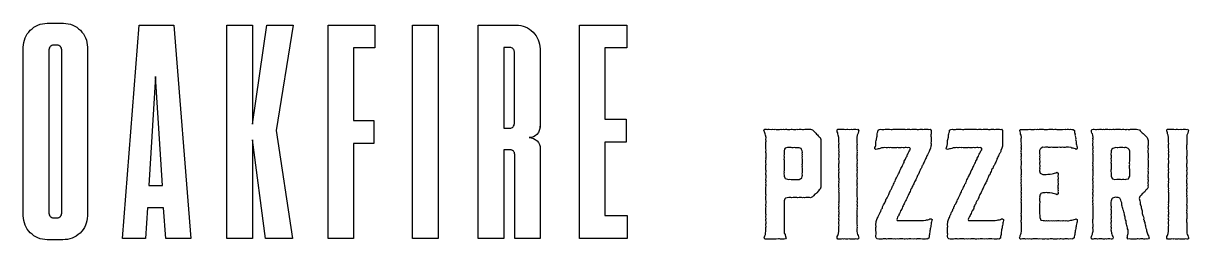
# Model space of a CAD drawing. Extents: x 2 to 209, y -23 to -4.
# Drawn here: x 1.5 to 100.5, y -22.7 to -4.3 of the extents above; entities that cross this region are included whole.
import ezdxf

# ---------------------------------------------------------------- set-up
doc = ezdxf.new("R2010")
doc.units = 0
doc.layers.add('INK_EXT_XXXXXX', color=7, linetype='CONTINUOUS')

msp = doc.modelspace()

# ---------------------------------------------------------------- linework, layer by layer
at = {"layer": 'INK_EXT_XXXXXX', "color": 7}
for points in [[(6.977, -20.669, -0.425135), (4.881, -22.689), (3.557, -22.69, -0.414214), (1.536, -20.669), (1.536, -6.315, -0.414214), (3.557, -4.294), (4.956, -4.294, -0.414214), (6.977, -6.315), (6.977, -20.669)], [(45.427, -13.051, -0.433903), (44.494, -14.01, -0.414214), (45.453, -14.969), (45.453, -22.586), (43.276, -22.586), (43.276, -15.435, 0.414214), (42.888, -15.046), (42.344, -15.046), (42.344, -22.586), (40.167, -22.586), (40.167, -4.449), (43.406, -4.449, -0.414214), (45.427, -6.47), (45.427, -13.138)], [(4.412, -20.824, 0.414214), (4.801, -20.436), (4.801, -6.548, 0.414214), (4.412, -6.159), (4.101, -6.159, 0.414214), (3.713, -6.548), (3.713, -20.436, 0.414214), (4.101, -20.824), (4.412, -20.824)], [(42.862, -13.207, 0.414214), (43.251, -12.818), (43.251, -6.729, 0.414214), (42.862, -6.341), (42.344, -6.341), (42.344, -13.207), (42.862, -13.207)]]:
    msp.add_lwpolyline(points, format="xyb", close=True, dxfattribs=at)
for points in [[(13.636, -22.586), (13.455, -19.97), (12.081, -19.97), (11.926, -22.586), (9.957, -22.586), (11.382, -4.449), (14.336, -4.449), (15.76, -22.586)], [(22.108, -22.586), (20.994, -14.191), (20.994, -22.586), (18.818, -22.586), (18.818, -4.449), (20.994, -4.449), (20.994, -12.87), (22.212, -4.449), (24.466, -4.449), (23.015, -13.414), (24.388, -22.586)], [(31.384, -4.449), (31.384, -6.393), (29.596, -6.393), (29.596, -12.559), (31.306, -12.559), (31.306, -14.503), (29.596, -14.503), (29.596, -22.586), (27.42, -22.586), (27.42, -4.449)], [(36.773, -22.586), (34.597, -22.586), (34.597, -4.449), (36.773, -4.449)], [(52.811, -4.449), (52.811, -6.393), (50.946, -6.393), (50.946, -12.456), (52.733, -12.456), (52.733, -14.399), (50.946, -14.399), (50.946, -20.643), (52.837, -20.643), (52.837, -22.586), (48.769, -22.586), (48.769, -4.449)], [(4.412, -6.159), (4.412, -6.159)], [(42.862, -6.341), (42.862, -6.341)], [(12.185, -18.078), (13.351, -18.078), (12.755, -8.828)], [(66.237, -22.259), (66.274, -22.455), (66.323, -22.529), (66.274, -22.627), (66.176, -22.652), (65.967, -22.652), (65.857, -22.639), (65.771, -22.627), (65.698, -22.627), (65.477, -22.652), (65.391, -22.652), (65.293, -22.639), (65.207, -22.652), (65.109, -22.639), (64.998, -22.652), (64.9, -22.652), (64.826, -22.639), (64.618, -22.639), (64.532, -22.652), (64.459, -22.529), (64.483, -22.455), (64.52, -22.357), (64.569, -22.234), (64.581, -22.161), (64.618, -21.94), (64.618, -21.854), (64.606, -21.744), (64.606, -21.657), (64.63, -21.56), (64.606, -21.449), (64.606, -21.363), (64.63, -21.278), (64.63, -21.179), (64.618, -21.056), (64.618, -20.971), (64.63, -20.873), (64.618, -20.787), (64.606, -20.688), (64.63, -20.566), (64.606, -20.48), (64.606, -20.394), (64.618, -20.296), (64.618, -20.173), (64.606, -20.087), (64.618, -19.977), (64.63, -19.879), (64.618, -19.805), (64.618, -19.707), (64.63, -19.584), (64.63, -19.4), (64.618, -19.314), (64.606, -19.204), (64.618, -19.093), (64.618, -19.02), (64.63, -18.897), (64.606, -18.811), (64.618, -18.701), (64.606, -18.615), (64.606, -18.419), (64.618, -18.332), (64.618, -18.222), (64.63, -18.124), (64.606, -18.026), (64.63, -17.928), (64.606, -17.842), (64.63, -17.719), (64.606, -17.621), (64.618, -17.548), (64.63, -17.425), (64.63, -17.241), (64.606, -17.155), (64.618, -17.032), (64.63, -16.934), (64.63, -16.836), (64.618, -16.738), (64.618, -16.358), (64.63, -16.271), (64.606, -16.161), (64.618, -16.075), (64.606, -15.952), (64.63, -15.855), (64.618, -15.769), (64.63, -15.683), (64.63, -15.364), (64.618, -15.266), (64.618, -15.192), (64.63, -15.081), (64.606, -14.971), (64.618, -14.885), (64.618, -14.677), (64.606, -14.591), (64.606, -14.394), (64.63, -14.308), (64.606, -14.186), (64.63, -14.014), (64.581, -13.793), (64.544, -13.695), (64.52, -13.597), (64.483, -13.523), (64.446, -13.413), (64.52, -13.302), (64.63, -13.29), (64.716, -13.314), (64.814, -13.29), (64.9, -13.29), (65.121, -13.314), (65.207, -13.29), (65.317, -13.314), (65.415, -13.302), (65.477, -13.314), (65.771, -13.314), (65.882, -13.302), (65.98, -13.314), (66.078, -13.302), (66.164, -13.314), (66.274, -13.29), (66.36, -13.29), (66.458, -13.314), (66.642, -13.314), (66.753, -13.29), (66.839, -13.302), (66.961, -13.314), (67.158, -13.314), (67.243, -13.29), (67.329, -13.314), (67.44, -13.29), (67.513, -13.302), (67.624, -13.302), (67.734, -13.314), (67.808, -13.314), (67.918, -13.302), (68.004, -13.302), (68.115, -13.29), (68.225, -13.302), (68.323, -13.302), (68.397, -13.29), (68.569, -13.364), (68.716, -13.499), (68.789, -13.585), (68.863, -13.646), (68.912, -13.707), (69.01, -13.781), (69.059, -13.855), (69.145, -13.94), (69.219, -14.002), (69.292, -14.161), (69.268, -14.272), (69.292, -14.382), (69.292, -14.456), (69.268, -14.566), (69.268, -14.848), (69.292, -14.946), (69.292, -15.069), (69.268, -15.155), (69.28, -15.241), (69.268, -15.339), (69.28, -15.462), (69.292, -15.548), (69.292, -15.646), (69.28, -15.744), (69.292, -15.867), (69.28, -15.965), (69.268, -16.051), (69.268, -16.247), (69.292, -16.345), (69.292, -16.456), (69.268, -16.554), (69.268, -16.627), (69.292, -16.848), (69.28, -16.959), (69.268, -17.032), (69.292, -17.155), (69.28, -17.241), (69.292, -17.339), (69.292, -17.437), (69.28, -17.523), (69.268, -17.633), (69.28, -17.744), (69.292, -17.842), (69.292, -18.014), (69.268, -18.112), (69.268, -18.21), (69.231, -18.406), (69.133, -18.456), (69.084, -18.529), (68.937, -18.701), (68.875, -18.762), (68.777, -18.811), (68.654, -18.958), (68.569, -19.057), (68.397, -19.118), (68.323, -19.106), (68.213, -19.093), (68.004, -19.093), (67.906, -19.118), (67.808, -19.106), (67.71, -19.118), (67.636, -19.106), (67.513, -19.106), (67.428, -19.093), (67.317, -19.118), (67.243, -19.106), (67.121, -19.093), (66.937, -19.093), (66.826, -19.118), (66.74, -19.106), (66.655, -19.106), (66.556, -19.093), (66.434, -19.118), (66.274, -19.167), (66.225, -19.228), (66.152, -19.388), (66.176, -19.474), (66.164, -19.596), (66.176, -19.695), (66.152, -19.781), (66.176, -19.866), (66.164, -19.989), (66.164, -20.173), (66.176, -20.272), (66.164, -20.37), (66.164, -20.467), (66.176, -20.578), (66.152, -20.652), (66.152, -20.762), (66.176, -20.86), (66.164, -20.971), (66.152, -21.056), (66.176, -21.167), (66.152, -21.241), (66.152, -21.339), (66.164, -21.461), (66.152, -21.535), (66.176, -21.633), (66.152, -21.756), (66.152, -21.94), (66.176, -22.136)], [(72.396, -22.246), (72.445, -22.345), (72.47, -22.455), (72.519, -22.553), (72.433, -22.652), (72.347, -22.652), (72.237, -22.627), (72.163, -22.652), (72.053, -22.652), (71.955, -22.639), (71.869, -22.652), (71.77, -22.639), (71.684, -22.627), (71.587, -22.639), (71.365, -22.639), (71.268, -22.627), (71.194, -22.652), (71.083, -22.627), (71.01, -22.639), (70.887, -22.639), (70.789, -22.652), (70.715, -22.639), (70.654, -22.553), (70.666, -22.431), (70.715, -22.333), (70.752, -22.246), (70.789, -22.161), (70.813, -21.965), (70.813, -21.867), (70.801, -21.768), (70.801, -21.572), (70.826, -21.461), (70.813, -21.351), (70.801, -21.265), (70.801, -21.179), (70.826, -21.056), (70.801, -20.958), (70.801, -20.86), (70.826, -20.775), (70.813, -20.688), (70.813, -20.578), (70.826, -20.48), (70.826, -20.382), (70.813, -20.284), (70.826, -20.173), (70.801, -20.075), (70.801, -19.989), (70.813, -19.903), (70.826, -19.805), (70.813, -19.707), (70.826, -19.596), (70.813, -19.511), (70.826, -19.4), (70.826, -18.701), (70.813, -18.627), (70.826, -18.504), (70.813, -18.406), (70.826, -18.332), (70.813, -18.222), (70.801, -18.137), (70.813, -18.038), (70.801, -17.928), (70.826, -17.818), (70.813, -17.731), (70.826, -17.621), (70.826, -17.523), (70.801, -17.425), (70.801, -17.241), (70.813, -17.155), (70.813, -17.032), (70.826, -16.947), (70.813, -16.836), (70.813, -16.738), (70.826, -16.652), (70.813, -16.566), (70.813, -16.345), (70.801, -16.247), (70.826, -16.149), (70.826, -15.977), (70.813, -15.867), (70.801, -15.781), (70.826, -15.67), (70.826, -15.474), (70.801, -15.388), (70.826, -15.266), (70.826, -15.168), (70.813, -15.094), (70.826, -14.984), (70.813, -14.885), (70.801, -14.799), (70.801, -14.591), (70.826, -14.505), (70.813, -14.394), (70.813, -13.99), (70.764, -13.817), (70.728, -13.695), (70.715, -13.609), (70.679, -13.523), (70.654, -13.426), (70.691, -13.302), (70.899, -13.302), (71.01, -13.29), (71.108, -13.302), (71.182, -13.29), (71.268, -13.29), (71.39, -13.314), (71.476, -13.29), (71.574, -13.302), (71.684, -13.314), (71.856, -13.29), (71.942, -13.314), (72.053, -13.29), (72.139, -13.302), (72.249, -13.29), (72.359, -13.314), (72.433, -13.29), (72.507, -13.426), (72.47, -13.499), (72.458, -13.622), (72.359, -13.817), (72.347, -14.014), (72.347, -14.48), (72.359, -14.591), (72.335, -14.677), (72.335, -14.996), (72.359, -15.094), (72.347, -15.192), (72.359, -15.278), (72.347, -15.388), (72.359, -15.474), (72.347, -15.572), (72.335, -15.658), (72.335, -15.757), (72.359, -15.952), (72.347, -16.063), (72.359, -16.173), (72.335, -16.26), (72.335, -16.468), (72.359, -16.541), (72.347, -16.664), (72.359, -16.762), (72.335, -16.848), (72.359, -16.947), (72.347, -17.057), (72.347, -17.142), (72.335, -17.241), (72.335, -17.339), (72.359, -17.45), (72.335, -17.621), (72.335, -17.842), (72.359, -17.94), (72.347, -18.014), (72.335, -18.112), (72.359, -18.21), (72.347, -18.332), (72.335, -18.431), (72.335, -18.529), (72.347, -18.627), (72.335, -18.725), (72.335, -18.823), (72.347, -18.922), (72.335, -19.02), (72.359, -19.118), (72.359, -19.29), (72.347, -19.4), (72.359, -19.486), (72.359, -19.596), (72.335, -19.683), (72.359, -19.793), (72.359, -19.891), (72.347, -19.977), (72.359, -20.075), (72.335, -20.186), (72.347, -20.272), (72.335, -20.37), (72.347, -20.467), (72.347, -20.59), (72.359, -20.676), (72.347, -20.775), (72.347, -20.885), (72.335, -20.958), (72.335, -21.179), (72.347, -21.253), (72.347, -21.376), (72.359, -21.474), (72.347, -21.572), (72.359, -21.645), (72.347, -21.768), (72.347, -21.952), (72.359, -22.124)], [(78.715, -21.069), (78.69, -21.167), (78.665, -21.265), (78.665, -21.363), (78.629, -21.474), (78.616, -21.56), (78.604, -21.67), (78.579, -21.768), (78.567, -21.842), (78.543, -21.94), (78.531, -22.038), (78.518, -22.161), (78.518, -22.246), (78.494, -22.345), (78.482, -22.431), (78.457, -22.553), (78.322, -22.639), (78.236, -22.627), (78.15, -22.639), (77.929, -22.639), (77.733, -22.615), (77.647, -22.615), (77.537, -22.627), (77.438, -22.615), (77.365, -22.639), (77.267, -22.615), (77.144, -22.639), (76.936, -22.615), (76.752, -22.615), (76.653, -22.639), (76.567, -22.615), (76.457, -22.639), (76.347, -22.639), (76.248, -22.627), (76.064, -22.627), (75.954, -22.615), (75.868, -22.639), (75.782, -22.615), (75.66, -22.639), (75.561, -22.627), (75.451, -22.639), (75.353, -22.627), (74.985, -22.627), (74.862, -22.639), (74.789, -22.627), (74.58, -22.627), (74.482, -22.639), (74.2, -22.639), (74.077, -22.627), (73.991, -22.517), (73.966, -22.418), (73.966, -22.333), (73.991, -22.222), (73.979, -22.124), (73.979, -22.026), (73.966, -21.952), (73.966, -21.657), (73.991, -21.56), (73.966, -21.437), (73.966, -21.363), (73.991, -21.241), (73.991, -21.142), (74.04, -20.971), (74.077, -20.897), (74.126, -20.811), (74.163, -20.713), (74.2, -20.603), (74.249, -20.541), (74.285, -20.431), (74.31, -20.345), (74.371, -20.284), (74.408, -20.161), (74.432, -20.099), (74.506, -20.001), (74.519, -19.903), (74.555, -19.842), (74.604, -19.731), (74.666, -19.646), (74.703, -19.56), (74.752, -19.474), (74.801, -19.388), (74.813, -19.277), (74.862, -19.216), (74.911, -19.118), (74.96, -19.02), (75.046, -18.836), (75.083, -18.75), (75.12, -18.664), (75.169, -18.603), (75.193, -18.492), (75.255, -18.419), (75.304, -18.32), (75.328, -18.235), (75.377, -18.149), (75.414, -18.075), (75.451, -17.977), (75.512, -17.879), (75.549, -17.781), (75.586, -17.707), (75.61, -17.609), (75.66, -17.523), (75.709, -17.425), (75.733, -17.364), (75.807, -17.265), (75.819, -17.192), (75.88, -17.081), (75.929, -17.008), (75.954, -16.922), (75.991, -16.836), (76.052, -16.726), (76.089, -16.639), (76.126, -16.541), (76.187, -16.48), (76.212, -16.37), (76.298, -16.223), (76.347, -16.124), (76.371, -16.014), (76.42, -15.928), (76.481, -15.855), (76.494, -15.757), (76.543, -15.67), (76.604, -15.585), (76.616, -15.486), (76.666, -15.425), (76.702, -15.327), (76.764, -15.229), (76.8, -15.143), (76.849, -15.069), (76.899, -14.984), (76.837, -14.885), (76.739, -14.861), (76.629, -14.885), (76.531, -14.861), (76.445, -14.861), (76.347, -14.885), (76.261, -14.885), (76.15, -14.861), (76.077, -14.873), (75.979, -14.885), (75.868, -14.885), (75.782, -14.861), (75.696, -14.873), (75.574, -14.873), (75.5, -14.885), (75.291, -14.885), (75.181, -14.861), (75.12, -14.885), (75.009, -14.861), (74.911, -14.885), (74.825, -14.885), (74.703, -14.861), (74.617, -14.885), (74.445, -14.885), (74.322, -14.934), (74.236, -14.959), (74.138, -14.971), (74.052, -14.984), (73.954, -15.032), (73.868, -14.959), (73.88, -14.861), (73.917, -14.775), (73.942, -14.677), (73.954, -14.554), (73.966, -14.48), (73.966, -14.358), (73.979, -14.259), (74.003, -14.186), (74.04, -13.977), (74.065, -13.892), (74.065, -13.781), (74.077, -13.683), (74.101, -13.585), (74.126, -13.511), (74.15, -13.389), (74.249, -13.314), (74.359, -13.29), (74.457, -13.314), (74.641, -13.314), (74.739, -13.29), (74.85, -13.302), (74.948, -13.29), (75.046, -13.29), (75.12, -13.302), (75.242, -13.314), (75.341, -13.314), (75.427, -13.302), (75.525, -13.29), (75.635, -13.302), (75.831, -13.302), (75.905, -13.29), (76.322, -13.29), (76.408, -13.302), (76.494, -13.314), (76.604, -13.29), (76.8, -13.29), (76.874, -13.314), (76.997, -13.29), (77.083, -13.29), (77.193, -13.302), (77.291, -13.29), (77.365, -13.29), (77.463, -13.314), (77.586, -13.314), (77.684, -13.302), (77.88, -13.302), (77.954, -13.314), (78.064, -13.29), (78.359, -13.29), (78.445, -13.314), (78.567, -13.29), (78.641, -13.401), (78.653, -13.487), (78.641, -13.597), (78.641, -13.683), (78.629, -13.781), (78.629, -13.892), (78.653, -13.977), (78.653, -14.075), (78.641, -14.186), (78.653, -14.284), (78.653, -14.345), (78.629, -14.443), (78.653, -14.554), (78.641, -14.665), (78.629, -14.738), (78.592, -14.922), (78.506, -15.094), (78.494, -15.192), (78.432, -15.302), (78.395, -15.376), (78.334, -15.462), (78.297, -15.548), (78.248, -15.634), (78.224, -15.732), (78.163, -15.805), (78.15, -15.903), (78.089, -16.014), (78.064, -16.088), (78.015, -16.186), (77.978, -16.26), (77.929, -16.37), (77.868, -16.431), (77.856, -16.517), (77.807, -16.627), (77.745, -16.701), (77.709, -16.787), (77.672, -16.885), (77.623, -16.983), (77.561, -17.167), (77.488, -17.228), (77.463, -17.327), (77.426, -17.413), (77.365, -17.523), (77.34, -17.597), (77.304, -17.695), (77.242, -17.781), (77.218, -17.854), (77.168, -17.94), (77.119, -18.026), (77.083, -18.124), (77.021, -18.21), (77.009, -18.296), (76.936, -18.406), (76.911, -18.492), (76.862, -18.578), (76.813, -18.676), (76.776, -18.762), (76.727, -18.836), (76.69, -18.946), (76.641, -19.032), (76.616, -19.093), (76.58, -19.18), (76.531, -19.302), (76.469, -19.388), (76.383, -19.56), (76.371, -19.633), (76.298, -19.731), (76.273, -19.817), (76.212, -19.903), (76.199, -20.001), (76.162, -20.087), (76.052, -20.247), (76.015, -20.357), (75.966, -20.455), (75.917, -20.541), (75.905, -20.627), (75.831, -20.725), (75.795, -20.787), (75.758, -20.897), (75.733, -20.971), (75.758, -21.044), (75.868, -21.056), (75.979, -21.044), (76.064, -21.056), (76.162, -21.056), (76.273, -21.044), (76.359, -21.069), (76.457, -21.056), (76.531, -21.069), (76.641, -21.056), (76.727, -21.044), (76.849, -21.069), (76.923, -21.044), (77.034, -21.056), (77.132, -21.056), (77.23, -21.044), (77.328, -21.069), (77.402, -21.056), (77.525, -21.069), (77.61, -21.044), (77.709, -21.069), (77.905, -21.069), (78.003, -21.044), (78.187, -21.02), (78.261, -21.007), (78.383, -20.995), (78.457, -20.971), (78.543, -20.922), (78.641, -20.909), (78.727, -20.958)], [(84.787, -21.069), (84.763, -21.167), (84.738, -21.265), (84.738, -21.363), (84.702, -21.474), (84.689, -21.56), (84.677, -21.67), (84.652, -21.768), (84.64, -21.842), (84.616, -21.94), (84.603, -22.038), (84.591, -22.161), (84.591, -22.246), (84.567, -22.345), (84.554, -22.431), (84.53, -22.553), (84.395, -22.639), (84.309, -22.627), (84.223, -22.639), (84.002, -22.639), (83.806, -22.615), (83.72, -22.615), (83.61, -22.627), (83.511, -22.615), (83.438, -22.639), (83.34, -22.615), (83.217, -22.639), (83.008, -22.615), (82.824, -22.615), (82.726, -22.639), (82.64, -22.615), (82.53, -22.639), (82.419, -22.639), (82.321, -22.627), (82.137, -22.627), (82.027, -22.615), (81.941, -22.639), (81.855, -22.615), (81.733, -22.639), (81.634, -22.627), (81.524, -22.639), (81.426, -22.627), (81.058, -22.627), (80.935, -22.639), (80.861, -22.627), (80.653, -22.627), (80.555, -22.639), (80.272, -22.639), (80.15, -22.627), (80.064, -22.517), (80.039, -22.418), (80.039, -22.333), (80.064, -22.222), (80.051, -22.124), (80.051, -22.026), (80.039, -21.952), (80.039, -21.657), (80.064, -21.56), (80.039, -21.437), (80.039, -21.363), (80.064, -21.241), (80.064, -21.142), (80.113, -20.971), (80.15, -20.897), (80.199, -20.811), (80.236, -20.713), (80.272, -20.603), (80.322, -20.541), (80.358, -20.431), (80.383, -20.345), (80.444, -20.284), (80.481, -20.161), (80.505, -20.099), (80.579, -20.001), (80.591, -19.903), (80.628, -19.842), (80.677, -19.731), (80.738, -19.646), (80.775, -19.56), (80.824, -19.474), (80.874, -19.388), (80.886, -19.277), (80.935, -19.216), (80.984, -19.118), (81.033, -19.02), (81.119, -18.836), (81.156, -18.75), (81.193, -18.664), (81.242, -18.603), (81.266, -18.492), (81.327, -18.419), (81.377, -18.32), (81.401, -18.235), (81.45, -18.149), (81.487, -18.075), (81.524, -17.977), (81.585, -17.879), (81.622, -17.781), (81.659, -17.707), (81.683, -17.609), (81.733, -17.523), (81.781, -17.425), (81.806, -17.364), (81.88, -17.265), (81.892, -17.192), (81.953, -17.081), (82.002, -17.008), (82.027, -16.922), (82.064, -16.836), (82.125, -16.726), (82.162, -16.639), (82.199, -16.541), (82.26, -16.48), (82.285, -16.37), (82.371, -16.223), (82.419, -16.124), (82.444, -16.014), (82.493, -15.928), (82.554, -15.855), (82.567, -15.757), (82.616, -15.67), (82.677, -15.585), (82.689, -15.486), (82.738, -15.425), (82.775, -15.327), (82.837, -15.229), (82.873, -15.143), (82.923, -15.069), (82.972, -14.984), (82.91, -14.885), (82.812, -14.861), (82.702, -14.885), (82.604, -14.861), (82.518, -14.861), (82.419, -14.885), (82.334, -14.885), (82.223, -14.861), (82.149, -14.873), (82.052, -14.885), (81.941, -14.885), (81.855, -14.861), (81.769, -14.873), (81.647, -14.873), (81.573, -14.885), (81.364, -14.885), (81.254, -14.861), (81.193, -14.885), (81.082, -14.861), (80.984, -14.885), (80.898, -14.885), (80.775, -14.861), (80.689, -14.885), (80.518, -14.885), (80.395, -14.934), (80.309, -14.959), (80.211, -14.971), (80.125, -14.984), (80.027, -15.032), (79.941, -14.959), (79.953, -14.861), (79.99, -14.775), (80.015, -14.677), (80.027, -14.554), (80.039, -14.48), (80.039, -14.358), (80.051, -14.259), (80.076, -14.186), (80.113, -13.977), (80.137, -13.892), (80.137, -13.781), (80.15, -13.683), (80.174, -13.585), (80.199, -13.511), (80.223, -13.389), (80.322, -13.314), (80.432, -13.29), (80.53, -13.314), (80.714, -13.314), (80.812, -13.29), (80.923, -13.302), (81.021, -13.29), (81.119, -13.29), (81.193, -13.302), (81.315, -13.314), (81.414, -13.314), (81.499, -13.302), (81.597, -13.29), (81.708, -13.302), (81.904, -13.302), (81.978, -13.29), (82.395, -13.29), (82.481, -13.302), (82.567, -13.314), (82.677, -13.29), (82.873, -13.29), (82.947, -13.314), (83.07, -13.29), (83.156, -13.29), (83.266, -13.302), (83.364, -13.29), (83.438, -13.29), (83.536, -13.314), (83.659, -13.314), (83.757, -13.302), (83.953, -13.302), (84.026, -13.314), (84.137, -13.29), (84.432, -13.29), (84.517, -13.314), (84.64, -13.29), (84.714, -13.401), (84.726, -13.487), (84.714, -13.597), (84.714, -13.683), (84.702, -13.781), (84.702, -13.892), (84.726, -13.977), (84.726, -14.075), (84.714, -14.186), (84.726, -14.284), (84.726, -14.345), (84.702, -14.443), (84.726, -14.554), (84.714, -14.665), (84.702, -14.738), (84.665, -14.922), (84.579, -15.094), (84.567, -15.192), (84.505, -15.302), (84.468, -15.376), (84.407, -15.462), (84.37, -15.548), (84.321, -15.634), (84.297, -15.732), (84.235, -15.805), (84.223, -15.903), (84.162, -16.014), (84.137, -16.088), (84.088, -16.186), (84.051, -16.26), (84.002, -16.37), (83.941, -16.431), (83.929, -16.517), (83.879, -16.627), (83.818, -16.701), (83.781, -16.787), (83.744, -16.885), (83.695, -16.983), (83.634, -17.167), (83.56, -17.228), (83.536, -17.327), (83.499, -17.413), (83.438, -17.523), (83.413, -17.597), (83.376, -17.695), (83.315, -17.781), (83.291, -17.854), (83.241, -17.94), (83.192, -18.026), (83.156, -18.124), (83.094, -18.21), (83.082, -18.296), (83.008, -18.406), (82.984, -18.492), (82.935, -18.578), (82.886, -18.676), (82.849, -18.762), (82.8, -18.836), (82.763, -18.946), (82.714, -19.032), (82.689, -19.093), (82.653, -19.18), (82.604, -19.302), (82.542, -19.388), (82.456, -19.56), (82.444, -19.633), (82.371, -19.731), (82.346, -19.817), (82.285, -19.903), (82.272, -20.001), (82.235, -20.087), (82.125, -20.247), (82.088, -20.357), (82.039, -20.455), (81.99, -20.541), (81.978, -20.627), (81.904, -20.725), (81.867, -20.787), (81.83, -20.897), (81.806, -20.971), (81.83, -21.044), (81.941, -21.056), (82.052, -21.044), (82.137, -21.056), (82.235, -21.056), (82.346, -21.044), (82.432, -21.069), (82.53, -21.056), (82.604, -21.069), (82.714, -21.056), (82.8, -21.044), (82.923, -21.069), (82.996, -21.044), (83.106, -21.056), (83.205, -21.056), (83.303, -21.044), (83.401, -21.069), (83.475, -21.056), (83.597, -21.069), (83.683, -21.044), (83.781, -21.069), (83.978, -21.069), (84.076, -21.044), (84.26, -21.02), (84.333, -21.007), (84.456, -20.995), (84.53, -20.971), (84.616, -20.922), (84.714, -20.909), (84.8, -20.958)], [(90.615, -22.639), (90.504, -22.627), (90.308, -22.652), (90.222, -22.627), (90.001, -22.627), (89.928, -22.652), (89.805, -22.639), (89.707, -22.627), (89.609, -22.627), (89.523, -22.652), (89.425, -22.627), (89.326, -22.639), (89.032, -22.639), (88.959, -22.627), (88.762, -22.627), (88.652, -22.652), (88.566, -22.639), (88.468, -22.639), (88.357, -22.627), (88.284, -22.639), (88.173, -22.652), (88.087, -22.652), (87.866, -22.627), (87.781, -22.639), (87.683, -22.627), (87.302, -22.627), (87.204, -22.652), (87.106, -22.652), (87.008, -22.627), (86.922, -22.639), (86.824, -22.627), (86.701, -22.639), (86.615, -22.627), (86.419, -22.627), (86.308, -22.639), (86.21, -22.639), (86.149, -22.541), (86.21, -22.418), (86.223, -22.333), (86.259, -22.222), (86.296, -22.124), (86.321, -21.952), (86.333, -21.854), (86.321, -21.744), (86.333, -21.657), (86.333, -21.461), (86.321, -21.363), (86.333, -21.265), (86.308, -21.167), (86.308, -21.056), (86.321, -20.971), (86.333, -20.86), (86.321, -20.75), (86.308, -20.663), (86.321, -20.566), (86.308, -20.467), (86.333, -20.382), (86.321, -20.284), (86.321, -20.173), (86.333, -20.087), (86.333, -19.989), (86.321, -19.879), (86.333, -19.781), (86.321, -19.683), (86.333, -19.596), (86.308, -19.486), (86.321, -19.376), (86.333, -19.302), (86.308, -19.204), (86.333, -19.093), (86.321, -18.995), (86.308, -18.885), (86.333, -18.811), (86.321, -18.701), (86.308, -18.615), (86.333, -18.504), (86.321, -18.406), (86.321, -18.21), (86.308, -18.1), (86.333, -18.026), (86.308, -17.903), (86.308, -17.818), (86.321, -17.707), (86.308, -17.609), (86.333, -17.511), (86.308, -17.437), (86.333, -17.327), (86.308, -17.216), (86.333, -17.118), (86.333, -16.922), (86.321, -16.836), (86.321, -16.738), (86.308, -16.652), (86.308, -16.443), (86.333, -16.333), (86.333, -16.26), (86.321, -16.149), (86.333, -16.038), (86.308, -15.867), (86.321, -15.757), (86.308, -15.658), (86.321, -15.548), (86.321, -15.45), (86.308, -15.376), (86.321, -15.278), (86.308, -15.179), (86.333, -14.959), (86.308, -14.885), (86.333, -14.787), (86.321, -14.665), (86.308, -14.591), (86.333, -14.48), (86.308, -14.37), (86.308, -14.1), (86.333, -13.99), (86.308, -13.817), (86.247, -13.707), (86.235, -13.597), (86.21, -13.499), (86.173, -13.413), (86.21, -13.327), (86.321, -13.314), (86.505, -13.314), (86.615, -13.327), (86.713, -13.327), (86.824, -13.314), (86.897, -13.327), (87.02, -13.302), (87.106, -13.327), (87.216, -13.314), (87.29, -13.314), (87.4, -13.327), (87.474, -13.302), (87.572, -13.327), (87.695, -13.302), (87.768, -13.314), (87.866, -13.302), (88.161, -13.302), (88.259, -13.314), (88.382, -13.327), (88.443, -13.327), (88.541, -13.314), (88.652, -13.302), (88.946, -13.302), (89.044, -13.327), (89.155, -13.302), (89.241, -13.302), (89.326, -13.327), (89.449, -13.327), (89.535, -13.314), (89.621, -13.327), (89.805, -13.327), (90.026, -13.302), (90.099, -13.327), (90.198, -13.302), (90.308, -13.302), (90.418, -13.314), (90.492, -13.302), (90.602, -13.314), (90.701, -13.314), (90.823, -13.413), (90.823, -13.487), (90.823, -13.585), (90.872, -13.707), (90.86, -13.793), (90.872, -13.867), (90.909, -13.965), (90.934, -14.088), (90.922, -14.174), (90.946, -14.259), (90.971, -14.358), (90.971, -14.443), (90.983, -14.554), (90.995, -14.628), (91.032, -14.738), (91.044, -14.824), (91.044, -14.922), (90.971, -15.008), (90.909, -14.959), (90.799, -14.946), (90.701, -14.922), (90.602, -14.91), (90.541, -14.861), (90.32, -14.836), (90.124, -14.836), (90.038, -14.861), (89.928, -14.861), (89.83, -14.836), (89.731, -14.861), (89.645, -14.861), (89.547, -14.836), (89.425, -14.848), (89.13, -14.848), (89.032, -14.861), (88.946, -14.861), (88.836, -14.836), (88.75, -14.861), (88.627, -14.848), (88.554, -14.836), (88.357, -14.836), (88.259, -14.848), (88.149, -14.836), (87.989, -14.897), (87.916, -14.984), (87.854, -15.106), (87.854, -15.327), (87.866, -15.401), (87.879, -15.511), (87.854, -15.622), (87.879, -15.683), (87.866, -15.781), (87.866, -15.891), (87.879, -16.002), (87.879, -16.088), (87.854, -16.186), (87.854, -16.271), (87.879, -16.382), (87.879, -16.468), (87.866, -16.578), (87.879, -16.676), (87.854, -16.774), (87.854, -16.848), (87.916, -17.032), (88.136, -17.142), (88.259, -17.155), (88.431, -17.155), (88.554, -17.13), (88.75, -17.13), (88.922, -17.093), (89.044, -17.057), (89.13, -17.032), (89.241, -17.008), (89.339, -16.959), (89.437, -17.045), (89.449, -17.118), (89.425, -17.315), (89.437, -17.437), (89.449, -17.511), (89.425, -17.609), (89.437, -17.731), (89.425, -17.805), (89.449, -17.916), (89.449, -18.026), (89.425, -18.124), (89.425, -18.222), (89.437, -18.309), (89.425, -18.394), (89.449, -18.504), (89.425, -18.591), (89.437, -18.689), (89.437, -18.799), (89.314, -18.873), (89.229, -18.823), (89.143, -18.799), (89.02, -18.775), (88.922, -18.738), (88.738, -18.701), (88.652, -18.713), (88.529, -18.701), (88.455, -18.689), (88.333, -18.713), (88.247, -18.701), (88.136, -18.701), (87.977, -18.762), (87.94, -18.811), (87.854, -18.971), (87.879, -19.045), (87.866, -19.167), (87.866, -19.265), (87.854, -19.351), (87.879, -19.437), (87.879, -19.535), (87.854, -19.646), (87.854, -19.744), (87.866, -19.817), (87.866, -20.001), (87.854, -20.112), (87.854, -20.406), (87.866, -20.48), (87.879, -20.59), (87.879, -20.799), (87.928, -20.946), (87.977, -21.02), (88.161, -21.069), (88.259, -21.056), (88.333, -21.081), (88.455, -21.056), (88.529, -21.081), (88.627, -21.069), (88.738, -21.081), (88.86, -21.056), (88.959, -21.081), (89.057, -21.069), (89.143, -21.081), (89.253, -21.056), (89.339, -21.081), (89.425, -21.069), (89.535, -21.056), (89.658, -21.081), (89.744, -21.069), (89.842, -21.081), (89.928, -21.056), (90.05, -21.081), (90.124, -21.056), (90.222, -21.081), (90.32, -21.081), (90.517, -21.032), (90.615, -21.02), (90.701, -20.995), (90.787, -20.958), (90.909, -20.934), (90.971, -20.909), (91.044, -20.958), (91.044, -21.081), (91.044, -21.179), (91.02, -21.253), (91.008, -21.376), (90.971, -21.474), (90.983, -21.56), (90.934, -21.645), (90.946, -21.744), (90.922, -21.854), (90.885, -21.94), (90.885, -22.063), (90.86, -22.148), (90.86, -22.234), (90.823, -22.333), (90.811, -22.455), (90.799, -22.529), (90.689, -22.615)], [(93.939, -22.639), (93.841, -22.615), (93.755, -22.615), (93.669, -22.627), (93.559, -22.639), (93.461, -22.627), (93.375, -22.639), (93.277, -22.639), (93.191, -22.615), (93.093, -22.627), (92.884, -22.627), (92.786, -22.639), (92.7, -22.627), (92.492, -22.627), (92.406, -22.639), (92.32, -22.639), (92.234, -22.529), (92.271, -22.418), (92.295, -22.333), (92.344, -22.222), (92.369, -22.148), (92.418, -21.952), (92.418, -21.854), (92.393, -21.657), (92.418, -21.572), (92.406, -21.449), (92.418, -21.363), (92.393, -21.265), (92.393, -20.983), (92.418, -20.885), (92.418, -20.787), (92.406, -20.663), (92.406, -20.48), (92.418, -20.382), (92.418, -20.284), (92.406, -20.186), (92.406, -19.805), (92.393, -19.707), (92.406, -19.609), (92.393, -19.486), (92.393, -19.388), (92.406, -19.314), (92.393, -19.216), (92.393, -19.093), (92.406, -18.995), (92.406, -18.91), (92.393, -18.823), (92.393, -18.713), (92.418, -18.627), (92.406, -18.517), (92.393, -18.419), (92.418, -18.309), (92.406, -18.235), (92.418, -18.137), (92.406, -18.014), (92.393, -17.916), (92.418, -17.842), (92.418, -17.719), (92.393, -17.646), (92.393, -17.535), (92.406, -17.45), (92.393, -17.352), (92.406, -17.228), (92.418, -17.155), (92.406, -17.045), (92.406, -16.836), (92.393, -16.762), (92.406, -16.652), (92.418, -16.566), (92.418, -16.456), (92.393, -16.37), (92.406, -16.26), (92.393, -16.173), (92.418, -16.051), (92.418, -15.952), (92.406, -15.855), (92.418, -15.781), (92.406, -15.683), (92.418, -15.585), (92.418, -15.462), (92.393, -15.388), (92.406, -15.266), (92.418, -15.192), (92.418, -15.094), (92.393, -14.996), (92.406, -14.897), (92.406, -14.775), (92.393, -14.701), (92.393, -14.505), (92.418, -14.394), (92.393, -14.296), (92.406, -14.186), (92.393, -14.088), (92.406, -14.002), (92.381, -13.793), (92.357, -13.695), (92.308, -13.622), (92.271, -13.523), (92.258, -13.413), (92.308, -13.314), (92.406, -13.302), (92.492, -13.302), (92.614, -13.314), (92.688, -13.314), (92.799, -13.302), (92.884, -13.314), (92.982, -13.302), (93.093, -13.302), (93.179, -13.314), (93.289, -13.302), (93.363, -13.314), (93.461, -13.302), (93.657, -13.302), (93.78, -13.314), (93.853, -13.29), (93.964, -13.314), (94.074, -13.29), (94.172, -13.302), (94.246, -13.314), (94.344, -13.29), (94.43, -13.302), (94.541, -13.29), (94.639, -13.302), (94.725, -13.29), (94.847, -13.314), (94.945, -13.302), (95.019, -13.302), (95.142, -13.314), (95.24, -13.314), (95.301, -13.302), (95.399, -13.314), (95.522, -13.314), (95.596, -13.302), (95.694, -13.29), (95.902, -13.29), (95.988, -13.302), (96.087, -13.29), (96.197, -13.314), (96.344, -13.364), (96.418, -13.449), (96.491, -13.511), (96.565, -13.597), (96.663, -13.658), (96.725, -13.707), (96.786, -13.781), (96.872, -13.855), (96.921, -13.916), (96.994, -14.014), (97.068, -14.174), (97.08, -14.259), (97.08, -14.456), (97.093, -14.578), (97.093, -14.652), (97.068, -14.75), (97.068, -14.848), (97.093, -14.946), (97.068, -15.168), (97.068, -15.266), (97.08, -15.339), (97.08, -15.45), (97.093, -15.535), (97.08, -15.658), (97.08, -15.744), (97.068, -15.83), (97.093, -15.952), (97.08, -16.026), (97.08, -16.235), (97.093, -16.345), (97.08, -16.443), (97.08, -16.529), (97.068, -16.627), (97.093, -16.738), (97.068, -16.848), (97.08, -16.934), (97.093, -17.045), (97.068, -17.216), (97.068, -17.339), (97.093, -17.425), (97.068, -17.535), (97.093, -17.621), (97.093, -17.731), (97.068, -17.805), (97.068, -17.903), (97.093, -18.026), (97.068, -18.124), (97.093, -18.21), (97.007, -18.394), (96.921, -18.443), (96.859, -18.517), (96.798, -18.615), (96.712, -18.689), (96.651, -18.725), (96.565, -18.799), (96.491, -18.897), (96.43, -18.971), (96.369, -19.02), (96.32, -19.18), (96.369, -19.376), (96.393, -19.498), (96.418, -19.584), (96.418, -19.695), (96.455, -19.781), (96.479, -19.866), (96.491, -19.977), (96.528, -20.062), (96.553, -20.149), (96.565, -20.247), (96.589, -20.345), (96.589, -20.467), (96.639, -20.64), (96.688, -20.738), (96.712, -20.848), (96.7, -20.958), (96.737, -21.032), (96.749, -21.142), (96.798, -21.216), (96.81, -21.326), (96.835, -21.412), (96.859, -21.523), (96.859, -21.608), (96.884, -21.707), (96.933, -21.817), (96.958, -21.927), (96.994, -22.112), (97.043, -22.185), (97.068, -22.283), (97.105, -22.357), (97.129, -22.468), (97.178, -22.529), (97.105, -22.627), (97.007, -22.639), (96.933, -22.627), (96.835, -22.639), (96.725, -22.639), (96.626, -22.627), (96.442, -22.627), (96.356, -22.652), (96.234, -22.627), (96.16, -22.627), (96.062, -22.652), (95.939, -22.639), (95.657, -22.639), (95.571, -22.652), (95.485, -22.627), (95.387, -22.652), (95.289, -22.529), (95.326, -22.443), (95.338, -22.345), (95.363, -22.234), (95.387, -22.161), (95.387, -21.965), (95.387, -21.854), (95.338, -21.768), (95.326, -21.682), (95.314, -21.572), (95.264, -21.486), (95.24, -21.376), (95.228, -21.278), (95.215, -21.179), (95.203, -21.081), (95.154, -20.995), (95.142, -20.885), (95.13, -20.787), (95.093, -20.688), (95.068, -20.603), (95.068, -20.517), (95.044, -20.406), (95.019, -20.308), (94.982, -20.21), (94.958, -20.137), (94.921, -20.026), (94.909, -19.94), (94.884, -19.83), (94.86, -19.744), (94.86, -19.621), (94.835, -19.548), (94.798, -19.449), (94.774, -19.327), (94.688, -19.167), (94.541, -19.106), (94.418, -19.106), (94.344, -19.082), (94.222, -19.106), (94.05, -19.155), (93.988, -19.228), (93.952, -19.376), (93.927, -19.486), (93.927, -19.768), (93.952, -19.866), (93.952, -19.989), (93.927, -20.087), (93.939, -20.186), (93.952, -20.259), (93.939, -20.357), (93.939, -20.48), (93.927, -20.566), (93.952, -20.676), (93.952, -20.775), (93.939, -20.848), (93.927, -20.946), (93.952, -21.069), (93.952, -21.167), (93.927, -21.253), (93.927, -21.339), (93.952, -21.449), (93.927, -21.56), (93.939, -21.657), (93.939, -21.731), (93.927, -21.842), (93.952, -21.927), (93.976, -22.148), (94.013, -22.222), (94.038, -22.345), (94.087, -22.418), (94.111, -22.529), (94.062, -22.652)], [(100.405, -22.246), (100.454, -22.345), (100.479, -22.455), (100.528, -22.553), (100.442, -22.652), (100.356, -22.652), (100.246, -22.627), (100.172, -22.652), (100.062, -22.652), (99.964, -22.639), (99.877, -22.652), (99.779, -22.639), (99.693, -22.627), (99.595, -22.639), (99.374, -22.639), (99.276, -22.627), (99.203, -22.652), (99.092, -22.627), (99.019, -22.639), (98.896, -22.639), (98.798, -22.652), (98.724, -22.639), (98.663, -22.553), (98.675, -22.431), (98.724, -22.333), (98.761, -22.246), (98.798, -22.161), (98.822, -21.965), (98.822, -21.867), (98.81, -21.768), (98.81, -21.572), (98.835, -21.461), (98.822, -21.351), (98.81, -21.265), (98.81, -21.179), (98.835, -21.056), (98.81, -20.958), (98.81, -20.86), (98.835, -20.775), (98.822, -20.688), (98.822, -20.578), (98.835, -20.48), (98.835, -20.382), (98.822, -20.284), (98.835, -20.173), (98.81, -20.075), (98.81, -19.989), (98.822, -19.903), (98.835, -19.805), (98.822, -19.707), (98.835, -19.596), (98.822, -19.511), (98.835, -19.4), (98.835, -18.701), (98.822, -18.627), (98.835, -18.504), (98.822, -18.406), (98.835, -18.332), (98.822, -18.222), (98.81, -18.137), (98.822, -18.038), (98.81, -17.928), (98.835, -17.818), (98.822, -17.731), (98.835, -17.621), (98.835, -17.523), (98.81, -17.425), (98.81, -17.241), (98.822, -17.155), (98.822, -17.032), (98.835, -16.947), (98.822, -16.836), (98.822, -16.738), (98.835, -16.652), (98.822, -16.566), (98.822, -16.345), (98.81, -16.247), (98.835, -16.149), (98.835, -15.977), (98.822, -15.867), (98.81, -15.781), (98.835, -15.67), (98.835, -15.474), (98.81, -15.388), (98.835, -15.266), (98.835, -15.168), (98.822, -15.094), (98.835, -14.984), (98.822, -14.885), (98.81, -14.799), (98.81, -14.591), (98.835, -14.505), (98.822, -14.394), (98.822, -13.99), (98.773, -13.817), (98.736, -13.695), (98.724, -13.609), (98.687, -13.523), (98.663, -13.426), (98.7, -13.302), (98.908, -13.302), (99.019, -13.29), (99.117, -13.302), (99.19, -13.29), (99.276, -13.29), (99.399, -13.314), (99.485, -13.29), (99.583, -13.302), (99.693, -13.314), (99.865, -13.29), (99.951, -13.314), (100.062, -13.29), (100.147, -13.302), (100.258, -13.29), (100.368, -13.314), (100.442, -13.29), (100.516, -13.426), (100.479, -13.499), (100.466, -13.622), (100.368, -13.817), (100.356, -14.014), (100.356, -14.48), (100.368, -14.591), (100.344, -14.677), (100.344, -14.996), (100.368, -15.094), (100.356, -15.192), (100.368, -15.278), (100.356, -15.388), (100.368, -15.474), (100.356, -15.572), (100.344, -15.658), (100.344, -15.757), (100.368, -15.952), (100.356, -16.063), (100.368, -16.173), (100.344, -16.26), (100.344, -16.468), (100.368, -16.541), (100.356, -16.664), (100.368, -16.762), (100.344, -16.848), (100.368, -16.947), (100.356, -17.057), (100.356, -17.142), (100.344, -17.241), (100.344, -17.339), (100.368, -17.45), (100.344, -17.621), (100.344, -17.842), (100.368, -17.94), (100.356, -18.014), (100.344, -18.112), (100.368, -18.21), (100.356, -18.332), (100.344, -18.431), (100.344, -18.529), (100.356, -18.627), (100.344, -18.725), (100.344, -18.823), (100.356, -18.922), (100.344, -19.02), (100.368, -19.118), (100.368, -19.29), (100.356, -19.4), (100.368, -19.486), (100.368, -19.596), (100.344, -19.683), (100.368, -19.793), (100.368, -19.891), (100.356, -19.977), (100.368, -20.075), (100.344, -20.186), (100.356, -20.272), (100.344, -20.37), (100.356, -20.467), (100.356, -20.59), (100.368, -20.676), (100.356, -20.775), (100.356, -20.885), (100.344, -20.958), (100.344, -21.179), (100.356, -21.253), (100.356, -21.376), (100.368, -21.474), (100.356, -21.572), (100.368, -21.645), (100.356, -21.768), (100.356, -21.952), (100.368, -22.124)], [(66.262, -17.486), (66.458, -17.548), (66.544, -17.56), (66.655, -17.548), (66.753, -17.56), (66.826, -17.56), (66.937, -17.572), (67.047, -17.56), (67.145, -17.572), (67.219, -17.56), (67.317, -17.572), (67.428, -17.56), (67.575, -17.486), (67.661, -17.45), (67.697, -17.278), (67.722, -17.204), (67.697, -17.081), (67.722, -16.983), (67.722, -16.885), (67.71, -16.787), (67.722, -16.689), (67.71, -16.603), (67.697, -16.505), (67.722, -16.407), (67.697, -16.296), (67.722, -16.223), (67.71, -16.124), (67.71, -16.038), (67.722, -15.94), (67.722, -15.83), (67.697, -15.732), (67.722, -15.622), (67.697, -15.548), (67.71, -15.437), (67.697, -15.327), (67.71, -15.241), (67.697, -15.143), (67.636, -15.008), (67.599, -14.934), (67.44, -14.873), (67.243, -14.873), (67.121, -14.885), (67.035, -14.861), (66.924, -14.885), (66.851, -14.873), (66.753, -14.861), (66.446, -14.861), (66.262, -14.922), (66.201, -14.996), (66.164, -15.143), (66.152, -15.241), (66.164, -15.339), (66.164, -15.45), (66.139, -15.548), (66.164, -15.622), (66.152, -15.744), (66.139, -15.83), (66.164, -15.928), (66.164, -16.014), (66.152, -16.112), (66.152, -16.308), (66.164, -16.419), (66.152, -16.492), (66.164, -16.603), (66.152, -16.714), (66.164, -16.799), (66.139, -16.909), (66.152, -16.983), (66.139, -17.081), (66.152, -17.204), (66.152, -17.302), (66.213, -17.437)], [(94.418, -17.535), (94.541, -17.548), (94.614, -17.535), (94.737, -17.535), (94.847, -17.56), (94.945, -17.548), (95.019, -17.548), (95.142, -17.56), (95.228, -17.535), (95.412, -17.511), (95.449, -17.425), (95.534, -17.29), (95.522, -17.204), (95.522, -17.081), (95.534, -17.008), (95.534, -16.897), (95.522, -16.812), (95.522, -16.714), (95.51, -16.591), (95.51, -16.394), (95.522, -16.296), (95.51, -16.21), (95.51, -16.124), (95.534, -16.014), (95.534, -15.928), (95.522, -15.818), (95.522, -15.732), (95.534, -15.634), (95.522, -15.523), (95.534, -15.437), (95.534, -15.327), (95.522, -15.241), (95.534, -15.155), (95.473, -15.008), (95.399, -14.934), (95.215, -14.861), (95.117, -14.861), (95.044, -14.885), (94.945, -14.861), (94.639, -14.861), (94.516, -14.873), (94.442, -14.885), (94.344, -14.861), (94.246, -14.885), (94.074, -14.946), (94.001, -14.996), (93.952, -15.143), (93.952, -15.229), (93.927, -15.45), (93.952, -15.535), (93.952, -15.744), (93.927, -15.818), (93.939, -15.928), (93.952, -16.014), (93.927, -16.136), (93.939, -16.21), (93.939, -16.591), (93.952, -16.701), (93.927, -16.787), (93.927, -16.885), (93.939, -16.996), (93.952, -17.081), (93.952, -17.18), (93.939, -17.302), (94.001, -17.425), (94.062, -17.511), (94.246, -17.56)]]:
    msp.add_lwpolyline(points, close=True, dxfattribs=at)

doc.saveas('drawing.dxf')
